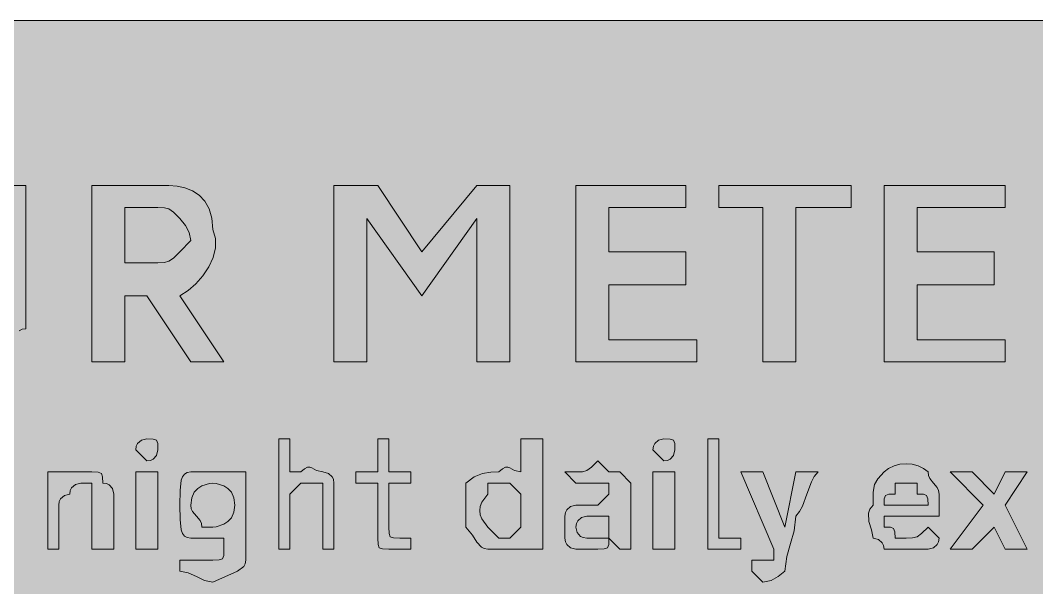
# Model space of a CAD drawing. Header units: metres. Extents: x 10 to 558, y 11 to 259.
# Drawn here: x 253.9 to 364.8, y 197.6 to 259.4 of the extents above; entities that cross this region are included whole.
import ezdxf

# ---------------------------------------------------------------- set-up
doc = ezdxf.new("R2010")
doc.units = ezdxf.units.M
for name, color, linetype, true_color in [('FILL_BLUE_0000FF', 7, 'Continuous', 0x0000ff), ('FILL_WHITE_FFFFFF', 7, 'Continuous', 0xffffff), ('STROKE_WHITE_FFFFFF', 7, 'Continuous', 0xffffff)]:
    doc.layers.add(name, color=color, linetype=linetype, true_color=true_color)

msp = doc.modelspace()

# ---------------------------------------------------------------- hatches: boundary and pattern name
at = {"layer": 'FILL_BLUE_0000FF', "true_color": 0x0000ff}
h = msp.add_hatch(color=7, dxfattribs=at)
h.dxf.hatch_style = 1
h.paths.add_polyline_path([(551.8, 259.39), (552.54, 259.23), (553.8, 258.69), (554.83, 257.92), (555.75, 257.04), (556.54, 256.54), (557.14, 255.95), (557.56, 255.31), (557.85, 254.64), (558.11, 253.33), (558.15, 252.24), (558.15, 18.24), (558.15, 15.84), (557.44, 14.96), (556.95, 14.19), (556.46, 13.65), (556.15, 13.49), (555.75, 13.44), (555.3, 12.65), (554.83, 12.05), (554.34, 11.63), (553.8, 11.34), (552.54, 11.08), (550.95, 11.04), (16.95, 11.04), (13.35, 11.04), (13.3, 11.44), (13.14, 11.75), (12.6, 12.24), (11.83, 12.73), (10.95, 13.44), (10.26, 14.36), (9.9, 15.39), (9.77, 16.65), (9.75, 18.24), (9.75, 252.24), (9.75, 254.64), (9.8, 255.04), (9.94, 255.35), (10.35, 255.84), (10.76, 256.33), (10.9, 256.64), (10.95, 257.04), (11.83, 257.23), (12.6, 257.64), (13.35, 258.24), (14.25, 258.43), (15.15, 258.84), (16.05, 259.25), (16.95, 259.44), (550.95, 259.44), (551.8, 259.39)])
at = {"layer": 'FILL_WHITE_FFFFFF', "true_color": 0xffffff}
h = msp.add_hatch(color=7, dxfattribs=at)
h.dxf.hatch_style = 1
h.paths.add_polyline_path([(242.55, 229.44), (242.55, 228.24), (242.6, 227.84), (242.74, 227.53), (243.15, 227.04), (243.56, 226.55), (243.7, 226.24), (243.75, 225.84), (244.65, 225.65), (245.55, 225.24), (246.45, 224.83), (247.35, 224.64), (248.23, 224.83), (249, 225.24), (249.75, 225.84), (250.44, 226.55), (250.8, 227.04), (250.93, 227.53), (250.95, 228.24), (250.95, 229.44), (250.95, 241.44), (254.55, 241.44), (254.55, 229.44), (254.55, 225.84), (254.15, 225.79), (253.84, 225.63), (253.35, 225.09), (252.86, 224.32), (252.15, 223.44), (251.65, 223.04), (251.06, 222.75), (249.75, 222.39), (247.35, 222.24), (245.57, 222.26), (243.9, 222.39), (242.46, 222.75), (241.85, 223.04), (241.35, 223.44), (241.16, 224.32), (240.75, 225.09), (240.15, 225.84), (239.46, 226.74), (239.1, 227.64), (238.97, 228.54), (238.95, 229.44), (238.95, 241.44), (242.55, 241.44), (242.55, 229.44)])
h = msp.add_hatch(color=7, dxfattribs=at)
h.dxf.hatch_style = 1
h.paths.add_polyline_path([(270.15, 241.44), (271.05, 241.38), (271.91, 241.2), (272.72, 240.87), (273.45, 240.39), (274.06, 239.74), (274.54, 238.91), (274.84, 237.88), (274.95, 236.64), (275.24, 235.69), (275.23, 234.67), (274.97, 233.62), (274.5, 232.59), (273.86, 231.61), (273.09, 230.73), (272.24, 230), (271.35, 229.44), (276.15, 222.24), (272.55, 222.24), (267.75, 229.44), (265.35, 229.44), (265.35, 222.24), (261.75, 222.24), (261.75, 241.44), (270.15, 241.44)])
h.paths.add_polyline_path([(269.66, 233.06), (270.15, 233.19), (270.64, 233.55), (271.35, 234.24), (272.55, 235.44), (272.36, 236.32), (271.95, 237.09), (271.35, 237.84), (270.64, 238.53), (270.15, 238.89), (269.66, 239.02), (268.95, 239.04), (265.35, 239.04), (265.35, 233.04), (268.95, 233.04), (269.66, 233.06)], flags=16)
h = msp.add_hatch(color=7, dxfattribs=at)
h.dxf.hatch_style = 1
h.paths.add_polyline_path([(288.15, 241.44), (292.95, 241.44), (297.75, 234.24), (303.75, 241.44), (307.35, 241.44), (307.35, 222.24), (303.75, 222.24), (303.75, 237.84), (297.75, 229.44), (291.75, 237.84), (291.75, 222.24), (288.15, 222.24), (288.15, 241.44)])
h = msp.add_hatch(color=7, dxfattribs=at)
h.dxf.hatch_style = 1
h.paths.add_polyline_path([(314.55, 241.44), (326.55, 241.44), (326.55, 239.04), (318.15, 239.04), (318.15, 234.24), (326.55, 234.24), (326.55, 230.64), (318.15, 230.64), (318.15, 224.64), (327.75, 224.64), (327.75, 222.24), (314.55, 222.24), (314.55, 241.44)])
h = msp.add_hatch(color=7, dxfattribs=at)
h.dxf.hatch_style = 1
h.paths.add_polyline_path([(344.55, 239.04), (338.55, 239.04), (338.55, 222.24), (334.95, 222.24), (334.95, 239.04), (330.15, 239.04), (330.15, 241.44), (344.55, 241.44), (344.55, 239.04)])
h = msp.add_hatch(color=7, dxfattribs=at)
h.dxf.hatch_style = 1
h.paths.add_polyline_path([(348.15, 241.44), (361.35, 241.44), (361.35, 239.04), (351.75, 239.04), (351.75, 234.24), (360.15, 234.24), (360.15, 230.64), (351.75, 230.64), (351.75, 224.64), (361.35, 224.64), (361.35, 222.24), (348.15, 222.24), (348.15, 241.44)])
h = msp.add_hatch(color=7, dxfattribs=at)
h.dxf.hatch_style = 1
h.paths.add_polyline_path([(268.8, 212.04), (268.44, 211.63), (268.15, 211.49), (267.75, 211.44), (266.55, 212.64), (266.6, 213.04), (266.74, 213.33), (267.15, 213.69), (267.75, 213.84), (268.44, 213.82), (268.8, 213.69), (268.93, 213.33), (268.95, 212.64), (268.8, 212.04)])
h = msp.add_hatch(color=7, dxfattribs=at)
h.dxf.hatch_style = 1
h.paths.add_polyline_path([(286.95, 209.04), (285.75, 209.04), (284.55, 209.04), (283.35, 207.84), (283.35, 201.84), (282.15, 201.84), (282.15, 213.84), (283.35, 213.84), (283.35, 210.24), (284.55, 210.24), (284.95, 210.58), (285.26, 210.75), (285.52, 210.77), (285.75, 210.69), (286.24, 210.41), (286.95, 210.24), (287.55, 210.09), (287.96, 209.73), (288.1, 209.44), (288.15, 209.04), (288.15, 207.84), (288.15, 201.84), (286.95, 201.84), (286.95, 207.84), (286.95, 209.04)])
h = msp.add_hatch(color=7, dxfattribs=at)
h.dxf.hatch_style = 1
h.paths.add_polyline_path([(294.17, 203.55), (294.3, 203.19), (294.66, 203.06), (295.35, 203.04), (296.55, 203.04), (296.55, 201.84), (294.15, 201.84), (293.46, 201.86), (293.1, 201.99), (292.97, 202.35), (292.95, 203.04), (292.95, 209.04), (290.55, 209.04), (290.55, 210.24), (292.95, 210.24), (292.95, 213.84), (294.15, 213.84), (294.15, 210.24), (296.55, 210.24), (296.55, 209.04), (294.15, 209.04), (294.15, 204.24), (294.17, 203.55)])
h = msp.add_hatch(color=7, dxfattribs=at)
h.dxf.hatch_style = 1
h.paths.add_polyline_path([(306.15, 201.84), (304.95, 201.84), (304.55, 201.89), (304.24, 202.05), (303.75, 202.59), (303.26, 203.36), (302.55, 204.24), (302.55, 209.04), (303.45, 209.73), (304.35, 210.09), (305.25, 210.22), (306.15, 210.24), (306.55, 210.58), (306.86, 210.75), (307.12, 210.77), (307.35, 210.69), (307.84, 210.41), (308.55, 210.24), (308.55, 213.84), (310.95, 213.84), (310.95, 201.84), (308.55, 201.84), (307.35, 201.84), (306.15, 201.84)])
h.paths.add_polyline_path([(308.55, 205.44), (308.55, 206.64), (308.55, 207.84), (307.35, 209.04), (304.95, 209.04), (304.95, 207.84), (304.27, 206.94), (304.11, 206.49), (304.05, 206.04), (304.11, 205.59), (304.27, 205.14), (304.95, 204.24), (306.15, 203.04), (307.35, 203.04), (308.55, 204.24), (308.55, 205.44)], flags=16)
h = msp.add_hatch(color=7, dxfattribs=at)
h.dxf.hatch_style = 1
h.paths.add_polyline_path([(325.2, 212.04), (324.84, 211.63), (324.55, 211.49), (324.15, 211.44), (322.95, 212.64), (323, 213.04), (323.14, 213.33), (323.55, 213.69), (324.15, 213.84), (324.84, 213.82), (325.2, 213.69), (325.33, 213.33), (325.35, 212.64), (325.2, 212.04)])
h = msp.add_hatch(color=7, dxfattribs=at)
h.dxf.hatch_style = 1
h.paths.add_polyline_path([(328.95, 213.84), (330.15, 213.84), (330.15, 204.24), (330.15, 203.04), (331.35, 203.04), (332.55, 203.04), (332.55, 201.84), (331.35, 201.84), (330.15, 201.84), (328.95, 201.84), (328.95, 203.04), (328.95, 213.84)])
h = msp.add_hatch(color=7, dxfattribs=at)
h.dxf.hatch_style = 1
h.paths.add_polyline_path([(318, 201.99), (317.64, 201.86), (316.95, 201.84), (315.75, 201.84), (314.55, 201.84), (313.95, 201.99), (313.54, 202.35), (313.4, 202.64), (313.35, 203.04), (313.35, 204.24), (313.35, 205.44), (313.4, 205.84), (313.54, 206.13), (313.95, 206.49), (314.55, 206.64), (315.75, 206.64), (316.95, 206.64), (318.15, 207.84), (318.15, 209.04), (316.95, 209.04), (315.75, 209.04), (314.55, 209.04), (313.35, 210.24), (314.55, 210.24), (315.26, 210.26), (315.75, 210.39), (316.24, 210.75), (316.95, 211.44), (318.15, 210.24), (319.35, 210.24), (320.55, 209.04), (320.55, 206.64), (320.55, 204.24), (320.55, 203.04), (320.55, 201.84), (319.35, 201.84), (318.15, 203.04), (318.13, 202.35), (318, 201.99)])
h.paths.add_polyline_path([(318.15, 204.24), (318.15, 205.44), (316.95, 205.44), (315.75, 205.44), (315.15, 205.29), (314.74, 204.93), (314.6, 204.64), (314.55, 204.24), (314.7, 203.64), (315.06, 203.23), (315.35, 203.09), (315.75, 203.04), (316.95, 203.04), (318.15, 203.04), (318.15, 204.24)], flags=16)
h = msp.add_hatch(color=7, dxfattribs=at)
h.dxf.hatch_style = 1
h.paths.add_polyline_path([(348.1, 202.24), (347.96, 202.53), (347.55, 202.89), (346.95, 203.04), (346.78, 203.94), (346.5, 204.84), (346.44, 205.74), (346.61, 206.19), (346.95, 206.64), (346.97, 208.05), (347.1, 208.89), (347.46, 209.51), (348.15, 210.24), (348.65, 210.63), (349.24, 210.91), (349.88, 211.08), (350.55, 211.14), (351.22, 211.08), (351.86, 210.91), (352.45, 210.63), (352.95, 210.24), (353, 209.84), (353.14, 209.53), (353.55, 209.04), (353.96, 208.55), (354.1, 208.24), (354.15, 207.84), (354.15, 205.44), (348.15, 205.44), (348.15, 204.24), (348.84, 204.22), (349.2, 204.09), (349.33, 203.73), (349.35, 203.04), (350.55, 203.04), (351.26, 203.06), (351.75, 203.19), (352.24, 203.55), (352.95, 204.24), (354.15, 203.04), (354.1, 202.64), (353.96, 202.35), (353.55, 201.99), (352.95, 201.84), (349.35, 201.84), (348.15, 201.84), (348.1, 202.24)])
h.paths.add_polyline_path([(352.93, 207.33), (352.8, 207.69), (352.44, 207.82), (351.75, 207.84), (351.75, 209.04), (349.35, 209.04), (349.35, 207.84), (348.66, 207.82), (348.3, 207.69), (348.17, 207.33), (348.15, 206.64), (352.95, 206.64), (352.93, 207.33)], flags=16)
h = msp.add_hatch(color=7, dxfattribs=at)
h.dxf.hatch_style = 1
h.paths.add_polyline_path([(259.95, 208.89), (259.54, 208.53), (259.4, 208.24), (259.35, 207.84), (258.75, 207.69), (258.34, 207.33), (258.2, 207.04), (258.15, 206.64), (258.15, 201.84), (256.95, 201.84), (256.95, 210.24), (258.15, 210.24), (260.55, 210.24), (261.75, 210.24), (262.44, 210.22), (262.8, 210.09), (262.93, 209.73), (262.95, 209.04), (263.35, 208.99), (263.64, 208.85), (264, 208.44), (264.15, 207.84), (264.15, 201.84), (261.75, 201.84), (261.75, 207.84), (261.75, 209.04), (260.55, 209.04), (259.95, 208.89)])
h = msp.add_hatch(color=7, dxfattribs=at)
h.dxf.hatch_style = 1
h.paths.add_polyline_path([(266.55, 201.84), (266.55, 210.24), (268.95, 210.24), (268.95, 201.84), (266.55, 201.84)])
h = msp.add_hatch(color=7, dxfattribs=at)
h.dxf.hatch_style = 1
h.paths.add_polyline_path([(278.55, 201.84), (278.55, 200.64), (278.49, 200.24), (278.32, 199.93), (277.65, 199.44), (274.95, 198.24), (274.05, 198.43), (273.15, 198.84), (272.25, 199.25), (271.35, 199.44), (271.35, 200.64), (274.95, 200.64), (275.64, 200.66), (276, 200.79), (276.13, 201.15), (276.15, 201.84), (276.15, 203.04), (274.95, 203.04), (272.55, 203.04), (272.15, 203.1), (271.86, 203.26), (271.64, 203.55), (271.5, 203.94), (271.37, 205.06), (271.35, 206.64), (271.37, 208.21), (271.5, 209.34), (271.64, 209.73), (271.86, 210.01), (272.15, 210.18), (272.55, 210.24), (274.95, 210.24), (276.15, 210.24), (277.35, 210.24), (278.55, 210.24), (278.55, 201.84)])
h.paths.add_polyline_path([(273.75, 208.74), (273.31, 208.45), (272.92, 208.03), (272.65, 207.43), (272.55, 206.64), (272.6, 206.24), (272.74, 205.93), (273.15, 205.44), (273.56, 204.95), (273.7, 204.64), (273.75, 204.24), (274.95, 204.24), (275.32, 204.28), (276.15, 204.54), (276.59, 204.83), (276.97, 205.25), (277.25, 205.85), (277.35, 206.64), (277.25, 207.43), (276.97, 208.03), (276.59, 208.45), (276.15, 208.74), (275.32, 209), (274.95, 209.04), (274.57, 209), (273.75, 208.74)], flags=16)
h = msp.add_hatch(color=7, dxfattribs=at)
h.dxf.hatch_style = 1
h.paths.add_polyline_path([(322.95, 201.84), (322.95, 210.24), (325.35, 210.24), (325.35, 201.84), (322.95, 201.84)])
h = msp.add_hatch(color=7, dxfattribs=at)
h.dxf.hatch_style = 1
h.paths.add_polyline_path([(336.15, 201.84), (332.55, 210.24), (334.95, 210.24), (337.35, 204.24), (338.55, 210.24), (340.95, 210.24), (340.55, 209.74), (340.24, 209.15), (339.75, 207.84), (339.26, 206.53), (338.95, 205.94), (338.55, 205.44), (338.36, 203.83), (337.95, 202.44), (337.54, 201.05), (337.35, 199.44), (336.6, 198.84), (335.83, 198.43), (334.95, 198.24), (333.75, 199.44), (333.75, 200.64), (334.95, 200.64), (336.15, 200.64), (336.15, 201.84)])
h = msp.add_hatch(color=7, dxfattribs=at)
h.dxf.hatch_style = 1
h.paths.add_polyline_path([(360.15, 204.24), (357.75, 201.84), (355.35, 201.84), (358.95, 206.64), (355.35, 210.24), (357.75, 210.24), (360.15, 207.84), (361.35, 210.24), (363.75, 210.24), (361.35, 206.64), (363.75, 201.84), (361.35, 201.84), (360.15, 204.24)])

# ---------------------------------------------------------------- linework, layer by layer
at = {"layer": 'FILL_BLUE_0000FF', "lineweight": 0, "true_color": 0x0000ff}
msp.add_lwpolyline([(16.95, 259.44), (550.95, 259.44)], dxfattribs=at)
at = {"layer": 'FILL_WHITE_FFFFFF', "lineweight": 0, "true_color": 0xffffff}
msp.add_lwpolyline([(250.95, 241.44), (254.55, 241.44), (254.55, 229.44), (254.55, 225.84), (254.15, 225.79), (253.84, 225.63)], dxfattribs=at)
for points in [[(270.15, 241.44), (271.05, 241.38), (271.91, 241.2), (272.72, 240.87), (273.45, 240.39), (274.06, 239.74), (274.54, 238.91), (274.84, 237.88), (274.95, 236.64), (275.24, 235.69), (275.23, 234.67), (274.97, 233.62), (274.5, 232.59), (273.86, 231.61), (273.09, 230.73), (272.24, 230), (271.35, 229.44), (276.15, 222.24), (272.55, 222.24), (267.75, 229.44), (265.35, 229.44), (265.35, 222.24), (261.75, 222.24), (261.75, 241.44)], [(288.15, 241.44), (292.95, 241.44), (297.75, 234.24), (303.75, 241.44), (307.35, 241.44), (307.35, 222.24), (303.75, 222.24), (303.75, 237.84), (297.75, 229.44), (291.75, 237.84), (291.75, 222.24), (288.15, 222.24)], [(314.55, 241.44), (326.55, 241.44), (326.55, 239.04), (318.15, 239.04), (318.15, 234.24), (326.55, 234.24), (326.55, 230.64), (318.15, 230.64), (318.15, 224.64), (327.75, 224.64), (327.75, 222.24), (314.55, 222.24)], [(344.55, 239.04), (338.55, 239.04), (338.55, 222.24), (334.95, 222.24), (334.95, 239.04), (330.15, 239.04), (330.15, 241.44), (344.55, 241.44)], [(348.15, 241.44), (361.35, 241.44), (361.35, 239.04), (351.75, 239.04), (351.75, 234.24), (360.15, 234.24), (360.15, 230.64), (351.75, 230.64), (351.75, 224.64), (361.35, 224.64), (361.35, 222.24), (348.15, 222.24)], [(269.66, 233.06), (270.15, 233.19), (270.64, 233.55), (271.35, 234.24), (272.55, 235.44), (272.36, 236.32), (271.95, 237.09), (271.35, 237.84), (270.64, 238.53), (270.15, 238.89), (269.66, 239.02), (268.95, 239.04), (265.35, 239.04), (265.35, 233.04), (268.95, 233.04)], [(268.8, 212.04), (268.44, 211.63), (268.15, 211.49), (267.75, 211.44), (266.55, 212.64), (266.6, 213.04), (266.74, 213.33), (267.15, 213.69), (267.75, 213.84), (268.44, 213.82), (268.8, 213.69), (268.93, 213.33), (268.95, 212.64)], [(286.95, 209.04), (285.75, 209.04), (284.55, 209.04), (283.35, 207.84), (283.35, 201.84), (282.15, 201.84), (282.15, 213.84), (283.35, 213.84), (283.35, 210.24), (284.55, 210.24), (284.95, 210.58), (285.26, 210.75), (285.52, 210.77), (285.75, 210.69), (286.24, 210.41), (286.95, 210.24), (287.55, 210.09), (287.96, 209.73), (288.1, 209.44), (288.15, 209.04), (288.15, 207.84), (288.15, 201.84), (286.95, 201.84), (286.95, 207.84)], [(294.17, 203.55), (294.3, 203.19), (294.66, 203.06), (295.35, 203.04), (296.55, 203.04), (296.55, 201.84), (294.15, 201.84), (293.46, 201.86), (293.1, 201.99), (292.97, 202.35), (292.95, 203.04), (292.95, 209.04), (290.55, 209.04), (290.55, 210.24), (292.95, 210.24), (292.95, 213.84), (294.15, 213.84), (294.15, 210.24), (296.55, 210.24), (296.55, 209.04), (294.15, 209.04), (294.15, 204.24)], [(306.15, 201.84), (304.95, 201.84), (304.55, 201.89), (304.24, 202.05), (303.75, 202.59), (303.26, 203.36), (302.55, 204.24), (302.55, 209.04), (303.45, 209.73), (304.35, 210.09), (305.25, 210.22), (306.15, 210.24), (306.55, 210.58), (306.86, 210.75), (307.12, 210.77), (307.35, 210.69), (307.84, 210.41), (308.55, 210.24), (308.55, 213.84), (310.95, 213.84), (310.95, 201.84), (308.55, 201.84), (307.35, 201.84)], [(325.2, 212.04), (324.84, 211.63), (324.55, 211.49), (324.15, 211.44), (322.95, 212.64), (323, 213.04), (323.14, 213.33), (323.55, 213.69), (324.15, 213.84), (324.84, 213.82), (325.2, 213.69), (325.33, 213.33), (325.35, 212.64)], [(328.95, 213.84), (330.15, 213.84), (330.15, 204.24), (330.15, 203.04), (331.35, 203.04), (332.55, 203.04), (332.55, 201.84), (331.35, 201.84), (330.15, 201.84), (328.95, 201.84), (328.95, 203.04)], [(318, 201.99), (317.64, 201.86), (316.95, 201.84), (315.75, 201.84), (314.55, 201.84), (313.95, 201.99), (313.54, 202.35), (313.4, 202.64), (313.35, 203.04), (313.35, 204.24), (313.35, 205.44), (313.4, 205.84), (313.54, 206.13), (313.95, 206.49), (314.55, 206.64), (315.75, 206.64), (316.95, 206.64), (318.15, 207.84), (318.15, 209.04), (316.95, 209.04), (315.75, 209.04), (314.55, 209.04), (313.35, 210.24), (314.55, 210.24), (315.26, 210.26), (315.75, 210.39), (316.24, 210.75), (316.95, 211.44), (318.15, 210.24), (319.35, 210.24), (320.55, 209.04), (320.55, 206.64), (320.55, 204.24), (320.55, 203.04), (320.55, 201.84), (319.35, 201.84), (318.15, 203.04), (318.13, 202.35)], [(348.1, 202.24), (347.96, 202.53), (347.55, 202.89), (346.95, 203.04), (346.78, 203.94), (346.5, 204.84), (346.44, 205.74), (346.61, 206.19), (346.95, 206.64), (346.97, 208.05), (347.1, 208.89), (347.46, 209.51), (348.15, 210.24), (348.65, 210.63), (349.24, 210.91), (349.88, 211.08), (350.55, 211.14), (351.22, 211.08), (351.86, 210.91), (352.45, 210.63), (352.95, 210.24), (353, 209.84), (353.14, 209.53), (353.55, 209.04), (353.96, 208.55), (354.1, 208.24), (354.15, 207.84), (354.15, 205.44), (348.15, 205.44), (348.15, 204.24), (348.84, 204.22), (349.2, 204.09), (349.33, 203.73), (349.35, 203.04), (350.55, 203.04), (351.26, 203.06), (351.75, 203.19), (352.24, 203.55), (352.95, 204.24), (354.15, 203.04), (354.1, 202.64), (353.96, 202.35), (353.55, 201.99), (352.95, 201.84), (349.35, 201.84), (348.15, 201.84)], [(259.95, 208.89), (259.54, 208.53), (259.4, 208.24), (259.35, 207.84), (258.75, 207.69), (258.34, 207.33), (258.2, 207.04), (258.15, 206.64), (258.15, 201.84), (256.95, 201.84), (256.95, 210.24), (258.15, 210.24), (260.55, 210.24), (261.75, 210.24), (262.44, 210.22), (262.8, 210.09), (262.93, 209.73), (262.95, 209.04), (263.35, 208.99), (263.64, 208.85), (264, 208.44), (264.15, 207.84), (264.15, 201.84), (261.75, 201.84), (261.75, 207.84), (261.75, 209.04), (260.55, 209.04)], [(266.55, 201.84), (266.55, 210.24), (268.95, 210.24), (268.95, 201.84)], [(278.55, 201.84), (278.55, 200.64), (278.49, 200.24), (278.32, 199.93), (277.65, 199.44), (274.95, 198.24), (274.05, 198.43), (273.15, 198.84), (272.25, 199.25), (271.35, 199.44), (271.35, 200.64), (274.95, 200.64), (275.64, 200.66), (276, 200.79), (276.13, 201.15), (276.15, 201.84), (276.15, 203.04), (274.95, 203.04), (272.55, 203.04), (272.15, 203.1), (271.86, 203.26), (271.64, 203.55), (271.5, 203.94), (271.37, 205.06), (271.35, 206.64), (271.37, 208.21), (271.5, 209.34), (271.64, 209.73), (271.86, 210.01), (272.15, 210.18), (272.55, 210.24), (274.95, 210.24), (276.15, 210.24), (277.35, 210.24), (278.55, 210.24)], [(322.95, 201.84), (322.95, 210.24), (325.35, 210.24), (325.35, 201.84)], [(336.15, 201.84), (332.55, 210.24), (334.95, 210.24), (337.35, 204.24), (338.55, 210.24), (340.95, 210.24), (340.55, 209.74), (340.24, 209.15), (339.75, 207.84), (339.26, 206.53), (338.95, 205.94), (338.55, 205.44), (338.36, 203.83), (337.95, 202.44), (337.54, 201.05), (337.35, 199.44), (336.6, 198.84), (335.83, 198.43), (334.95, 198.24), (333.75, 199.44), (333.75, 200.64), (334.95, 200.64), (336.15, 200.64)], [(360.15, 204.24), (357.75, 201.84), (355.35, 201.84), (358.95, 206.64), (355.35, 210.24), (357.75, 210.24), (360.15, 207.84), (361.35, 210.24), (363.75, 210.24), (361.35, 206.64), (363.75, 201.84), (361.35, 201.84)], [(273.75, 208.74), (273.31, 208.45), (272.92, 208.03), (272.65, 207.43), (272.55, 206.64), (272.6, 206.24), (272.74, 205.93), (273.15, 205.44), (273.56, 204.95), (273.7, 204.64), (273.75, 204.24), (274.95, 204.24), (275.32, 204.28), (276.15, 204.54), (276.59, 204.83), (276.97, 205.25), (277.25, 205.85), (277.35, 206.64), (277.25, 207.43), (276.97, 208.03), (276.59, 208.45), (276.15, 208.74), (275.32, 209), (274.95, 209.04), (274.57, 209)], [(308.55, 205.44), (308.55, 206.64), (308.55, 207.84), (307.35, 209.04), (304.95, 209.04), (304.95, 207.84), (304.27, 206.94), (304.11, 206.49), (304.05, 206.04), (304.11, 205.59), (304.27, 205.14), (304.95, 204.24), (306.15, 203.04), (307.35, 203.04), (308.55, 204.24)], [(352.93, 207.33), (352.8, 207.69), (352.44, 207.82), (351.75, 207.84), (351.75, 209.04), (349.35, 209.04), (349.35, 207.84), (348.66, 207.82), (348.3, 207.69), (348.17, 207.33), (348.15, 206.64), (352.95, 206.64)], [(318.15, 204.24), (318.15, 205.44), (316.95, 205.44), (315.75, 205.44), (315.15, 205.29), (314.74, 204.93), (314.6, 204.64), (314.55, 204.24), (314.7, 203.64), (315.06, 203.23), (315.35, 203.09), (315.75, 203.04), (316.95, 203.04), (318.15, 203.04)]]:
    msp.add_lwpolyline(points, close=True, dxfattribs=at)
at = {"layer": 'STROKE_WHITE_FFFFFF', "lineweight": 0, "true_color": 0xffffff}
msp.add_lwpolyline([(261.75, 222.24), (261.75, 241.44)], dxfattribs=at)

doc.saveas('drawing.dxf')
